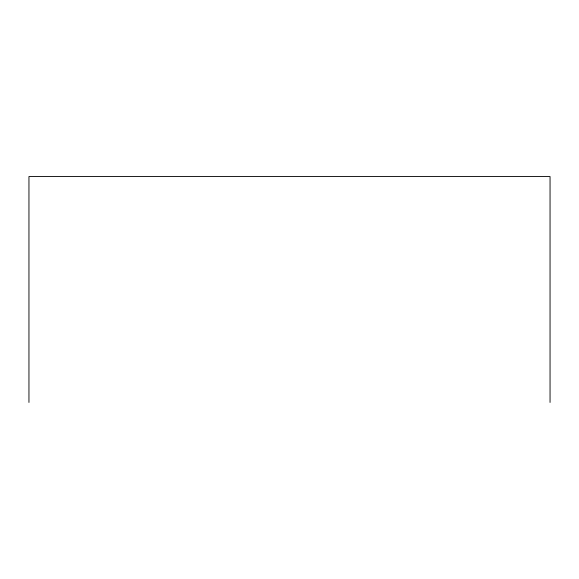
<?xml version="1.0" encoding="UTF-8"?>
<svg xmlns="http://www.w3.org/2000/svg" width="579" height="579" viewBox="0 0 579 579"><rect width="100%" height="100%" fill="white"/><g stroke="black" fill="none" stroke-linecap="round" stroke-linejoin="round"><path stroke-width="0.87" d="M550.05 402.441L550.05 176.559L28.95 176.559L28.95 402.441"/></g></svg>
